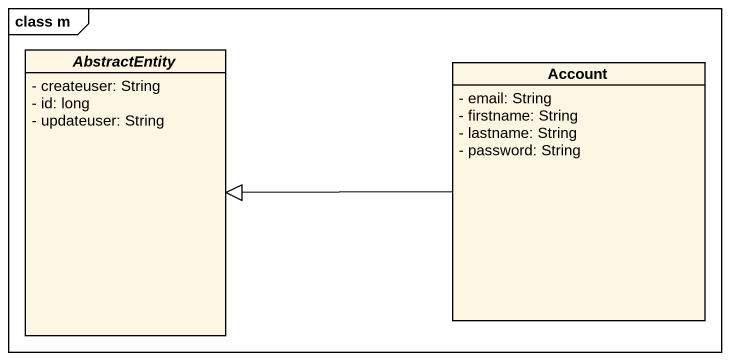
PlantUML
@startuml
mainframe class m
hide circle
hide empty members
skinparam classAttributeIconSize 0
abstract class AbstractEntity {
  - createuser: String
  - id: long
  - updateuser: String
}
class Account {
  - email: String
  - firstname: String
  - lastname: String
  - password: String
}
Account -left-|> AbstractEntity
@enduml
